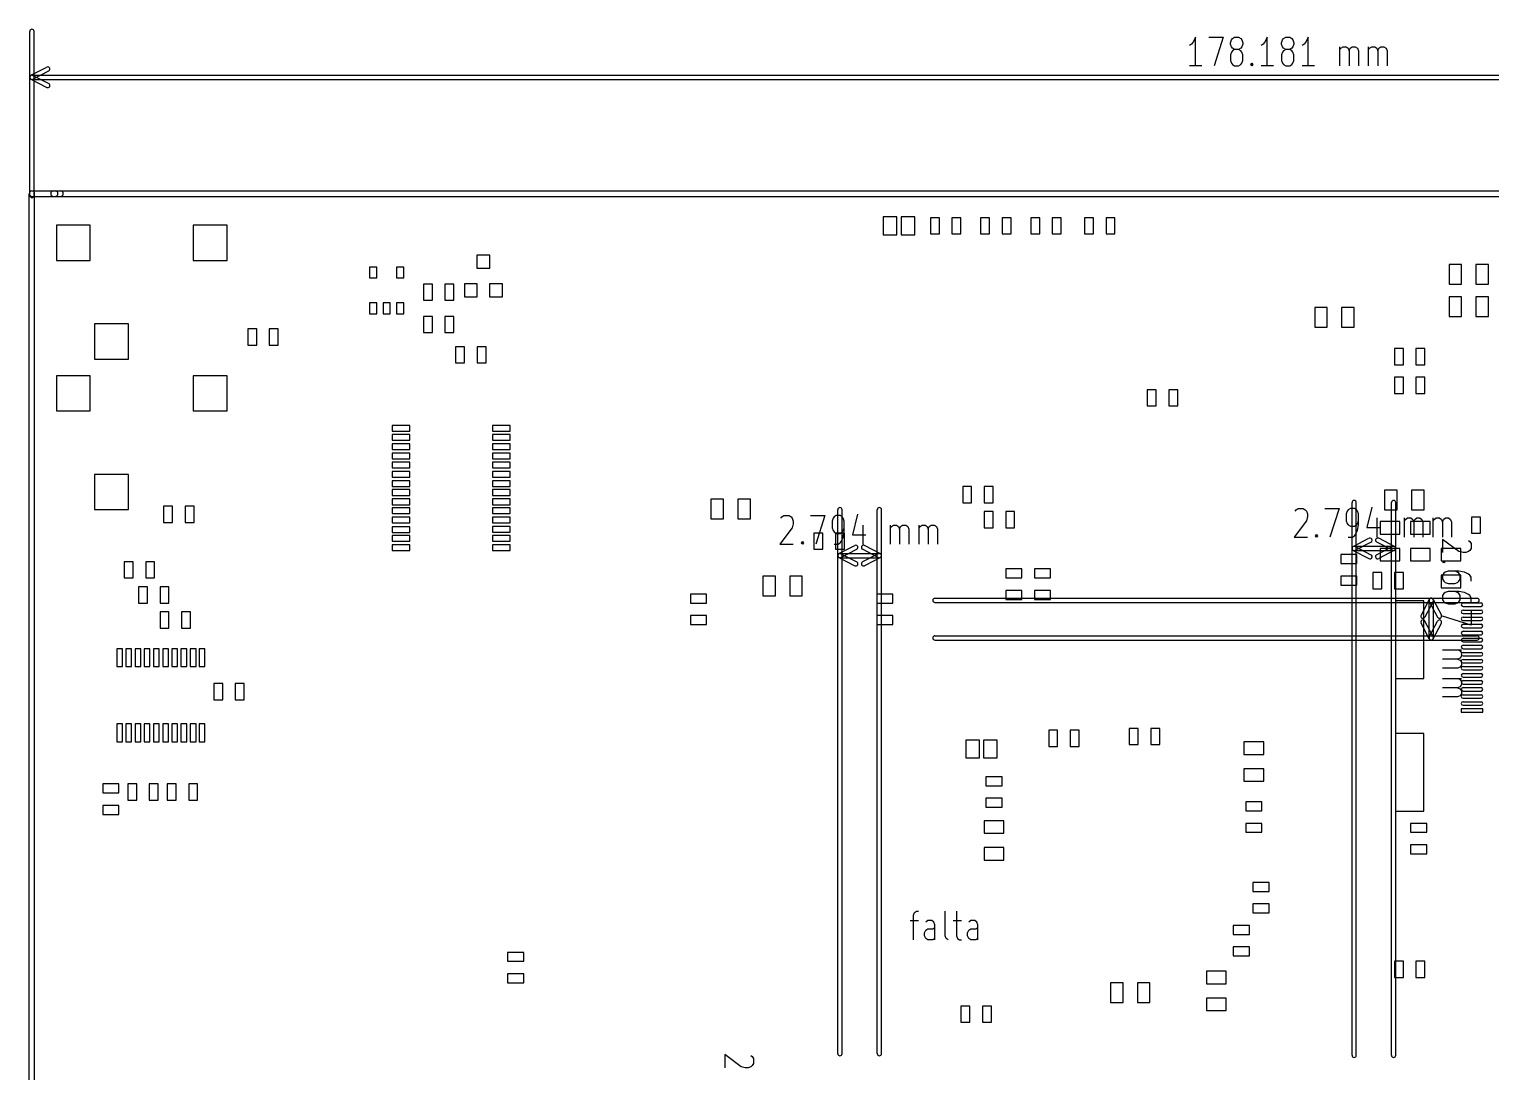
# Model space of a CAD drawing. Extents: x -29274 to 69862, y 24345 to 162744.
# Drawn here: x -8575 to 32212, y 53262 to 82360 of the extents above; entities that cross this region are included whole.
import ezdxf

# ---------------------------------------------------------------- set-up
doc = ezdxf.new("R2010")
doc.units = 0
doc.layers.add('BLACK', color=1, linetype='CONTINUOUS')

msp = doc.modelspace()

# ---------------------------------------------------------------- linework, layer by layer
at = {"layer": 'BLACK'}
for p, q in [((-8560, 77720), (-8560, 82300)), ((-8440, 77720), (-8440, 82300)), ((23920, 82022), (23862, 81946)), ((23977, 82136), (23920, 82022)), ((23977, 81336), (23977, 82136)), ((24348, 82136), (24748, 82136)), ((24748, 82136), (24491, 81336)), ((24947, 81984), (24976, 82060)), ((24947, 81946), (24947, 81984)), ((24976, 82060), (25004, 82098)), ((25004, 82098), (25062, 82136)), ((25062, 82136), (25176, 82136)), ((25176, 82136), (25233, 82098)), ((25233, 82098), (25262, 82060)), ((25262, 82060), (25290, 81984)), ((25290, 81984), (25290, 81946)), ((25919, 82022), (25861, 81946)), ((25976, 82136), (25919, 82022)), ((25976, 81336), (25976, 82136)), ((26375, 81984), (26404, 82060)), ((26375, 81946), (26375, 81984)), ((26404, 82060), (26432, 82098)), ((26432, 82098), (26490, 82136)), ((26490, 82136), (26604, 82136)), ((26604, 82136), (26661, 82098)), ((26661, 82098), (26690, 82060)), ((26690, 82060), (26718, 81984)), ((26718, 81984), (26718, 81946)), ((27061, 82022), (27003, 81946)), ((27118, 82136), (27061, 82022)), ((27118, 81336), (27118, 82136)), ((23862, 81946), (23805, 81908)), ((24976, 81870), (24947, 81946)), ((24976, 81717), (24947, 81641)), ((24947, 81641), (24947, 81489)), ((25004, 81831), (24976, 81870)), ((25004, 81755), (24976, 81717)), ((25062, 81793), (25004, 81831)), ((25062, 81793), (25004, 81755)), ((25176, 81793), (25062, 81793)), ((25233, 81831), (25176, 81793)), ((25233, 81755), (25176, 81793)), ((25262, 81870), (25233, 81831)), ((25262, 81717), (25233, 81755)), ((25290, 81946), (25262, 81870)), ((25290, 81641), (25262, 81717)), ((25290, 81489), (25290, 81641)), ((25861, 81946), (25804, 81908)), ((26404, 81870), (26375, 81946)), ((26404, 81717), (26375, 81641)), ((26375, 81641), (26375, 81489)), ((26432, 81831), (26404, 81870)), ((26432, 81755), (26404, 81717)), ((26490, 81793), (26432, 81831)), ((26490, 81793), (26432, 81755)), ((26604, 81793), (26490, 81793)), ((26661, 81831), (26604, 81793)), ((26661, 81755), (26604, 81793)), ((26690, 81870), (26661, 81831)), ((26690, 81717), (26661, 81755)), ((26718, 81946), (26690, 81870)), ((26718, 81641), (26690, 81717)), ((26718, 81489), (26718, 81641)), ((27003, 81946), (26946, 81908)), ((28003, 81336), (28003, 81870)), ((28003, 81793), (28031, 81831)), ((28031, 81831), (28089, 81870)), ((28089, 81870), (28174, 81870)), ((28174, 81870), (28231, 81831)), ((28231, 81831), (28260, 81755)), ((28260, 81755), (28289, 81831)), ((28260, 81755), (28260, 81336)), ((28289, 81831), (28346, 81870)), ((28346, 81870), (28431, 81870)), ((28431, 81870), (28489, 81831)), ((28489, 81831), (28517, 81755)), ((28517, 81755), (28517, 81336)), ((28803, 81336), (28803, 81870)), ((28803, 81793), (28831, 81831)), ((28831, 81831), (28889, 81870)), ((28889, 81870), (28974, 81870)), ((28974, 81870), (29031, 81831)), ((29031, 81831), (29060, 81755)), ((29060, 81755), (29089, 81831)), ((29060, 81755), (29060, 81336)), ((29089, 81831), (29146, 81870)), ((29146, 81870), (29231, 81870)), ((29231, 81870), (29289, 81831)), ((29289, 81831), (29317, 81755)), ((29317, 81755), (29317, 81336)), ((-8527, 81074), (-8085, 81303)), ((-8471, 80967), (-8029, 81196)), ((24148, 81336), (23805, 81336)), ((24947, 81489), (24976, 81412)), ((24976, 81412), (25004, 81374)), ((25004, 81374), (25062, 81336)), ((25062, 81336), (25176, 81336)), ((25176, 81336), (25233, 81374)), ((25233, 81374), (25262, 81412)), ((25262, 81412), (25290, 81489)), ((25518, 81374), (25547, 81412)), ((25547, 81336), (25518, 81374)), ((25547, 81412), (25575, 81374)), ((25547, 81412), (25547, 81336)), ((25575, 81374), (25547, 81336)), ((26147, 81336), (25804, 81336)), ((26375, 81489), (26404, 81412)), ((26404, 81412), (26432, 81374)), ((26432, 81374), (26490, 81336)), ((26490, 81336), (26604, 81336)), ((26604, 81336), (26661, 81374)), ((26661, 81374), (26690, 81412)), ((26690, 81412), (26718, 81489)), ((27289, 81336), (26946, 81336)), ((-8527, 80966), (-8085, 80737)), ((-8500, 81080), (61650, 81080)), ((-8500, 80960), (61650, 80960)), ((-8471, 81073), (-8029, 80844)), ((-8575, 26120), (-8575, 77770)), ((-8500, 77845), (-7700, 77845)), ((-8500, 77845), (-7850, 77845)), ((-8500, 77695), (-7700, 77695)), ((-8500, 77695), (-7850, 77695)), ((-8425, 26120), (-8425, 77770)), ((-7900, 77845), (61650, 77845)), ((-7900, 77695), (61650, 77695)), ((15640, 77120), (15260, 77120)), ((15260, 77120), (15260, 76620)), ((15640, 76620), (15640, 77120)), ((16140, 77120), (15760, 77120)), ((15760, 77120), (15760, 76620)), ((16140, 76620), (16140, 77120)), ((16825, 77095), (16575, 77095)), ((16575, 77095), (16575, 76645)), ((16825, 76645), (16825, 77095)), ((17425, 77095), (17175, 77095)), ((17175, 77095), (17175, 76645)), ((17425, 76645), (17425, 77095)), ((18225, 77095), (17975, 77095)), ((17975, 77095), (17975, 76645)), ((18225, 76645), (18225, 77095)), ((18825, 77095), (18575, 77095)), ((18575, 77095), (18575, 76645)), ((18825, 76645), (18825, 77095)), ((19625, 77095), (19375, 77095)), ((19375, 77095), (19375, 76645)), ((19625, 76645), (19625, 77095)), ((20225, 77095), (19975, 77095)), ((19975, 77095), (19975, 76645)), ((20225, 76645), (20225, 77095)), ((21125, 77095), (20875, 77095)), ((20875, 77095), (20875, 76645)), ((21125, 76645), (21125, 77095)), ((21725, 77095), (21475, 77095)), ((21475, 77095), (21475, 76645)), ((21725, 76645), (21725, 77095)), ((-6870, 76889), (-7814, 76889)), ((-7814, 76889), (-7814, 75905)), ((-6870, 75905), (-6870, 76889)), ((-3053, 76889), (-3997, 76889)), ((-3997, 76889), (-3997, 75905)), ((-3053, 75905), (-3053, 76889)), ((15260, 76620), (15640, 76620)), ((15760, 76620), (16140, 76620)), ((16575, 76645), (16825, 76645)), ((17175, 76645), (17425, 76645)), ((17975, 76645), (18225, 76645)), ((18575, 76645), (18825, 76645)), ((19375, 76645), (19625, 76645)), ((19975, 76645), (20225, 76645)), ((20875, 76645), (21125, 76645)), ((21475, 76645), (21725, 76645)), ((-7814, 75905), (-6870, 75905)), ((-3997, 75905), (-3053, 75905)), ((3920, 76050), (3920, 75690)), ((4280, 76050), (3920, 76050)), ((4280, 75690), (4280, 76050)), ((1125, 75720), (925, 75720)), ((925, 75720), (925, 75420)), ((1125, 75420), (1125, 75720)), ((1875, 75720), (1675, 75720)), ((1675, 75720), (1675, 75420)), ((1875, 75420), (1875, 75720)), ((3920, 75690), (4280, 75690)), ((31050, 75795), (31050, 75245)), ((31400, 75795), (31050, 75795)), ((31400, 75245), (31400, 75795)), ((31800, 75795), (31800, 75245)), ((32150, 75795), (31800, 75795)), ((32150, 75245), (32150, 75795)), ((925, 75420), (1125, 75420)), ((1675, 75420), (1875, 75420)), ((2425, 75245), (2425, 74795)), ((2675, 75245), (2425, 75245)), ((2675, 74795), (2675, 75245)), ((3025, 75245), (3025, 74795)), ((3275, 75245), (3025, 75245)), ((3275, 74795), (3275, 75245)), ((3570, 75250), (3570, 74890)), ((3930, 75250), (3570, 75250)), ((3930, 74890), (3930, 75250)), ((4270, 75250), (4270, 74890)), ((4630, 75250), (4270, 75250)), ((4630, 74890), (4630, 75250)), ((31050, 75245), (31400, 75245)), ((31800, 75245), (32150, 75245)), ((1125, 74720), (925, 74720)), ((925, 74720), (925, 74420)), ((1125, 74420), (1125, 74720)), ((1500, 74720), (1300, 74720)), ((1300, 74720), (1300, 74420)), ((1500, 74420), (1500, 74720)), ((1875, 74720), (1675, 74720)), ((1675, 74720), (1675, 74420)), ((1875, 74420), (1875, 74720)), ((2425, 74795), (2675, 74795)), ((3025, 74795), (3275, 74795)), ((3570, 74890), (3930, 74890)), ((4270, 74890), (4630, 74890)), ((31050, 74895), (31050, 74345)), ((31400, 74895), (31050, 74895)), ((31400, 74345), (31400, 74895)), ((31800, 74895), (31800, 74345)), ((32150, 74895), (31800, 74895)), ((32150, 74345), (32150, 74895)), ((925, 74420), (1125, 74420)), ((1300, 74420), (1500, 74420)), ((1675, 74420), (1875, 74420)), ((2675, 74345), (2425, 74345)), ((2425, 74345), (2425, 73895)), ((2675, 73895), (2675, 74345)), ((3275, 74345), (3025, 74345)), ((3025, 74345), (3025, 73895)), ((3275, 73895), (3275, 74345)), ((27650, 74595), (27300, 74595)), ((27300, 74595), (27300, 74045)), ((27650, 74045), (27650, 74595)), ((28400, 74595), (28050, 74595)), ((28050, 74595), (28050, 74045)), ((28400, 74045), (28400, 74595)), ((31050, 74345), (31400, 74345)), ((31800, 74345), (32150, 74345)), ((-5807, 74135), (-6751, 74135)), ((-6751, 74135), (-6751, 73151)), ((-5807, 73151), (-5807, 74135)), ((-2475, 73995), (-2475, 73545)), ((-2225, 73995), (-2475, 73995)), ((-2225, 73545), (-2225, 73995)), ((-1875, 73995), (-1875, 73545)), ((-1625, 73995), (-1875, 73995)), ((-1625, 73545), (-1625, 73995)), ((2425, 73895), (2675, 73895)), ((3025, 73895), (3275, 73895)), ((27300, 74045), (27650, 74045)), ((28050, 74045), (28400, 74045)), ((-2475, 73545), (-2225, 73545)), ((-1875, 73545), (-1625, 73545)), ((3325, 73495), (3325, 73045)), ((3575, 73495), (3325, 73495)), ((3575, 73045), (3575, 73495)), ((3925, 73495), (3925, 73045)), ((4175, 73495), (3925, 73495)), ((4175, 73045), (4175, 73495)), ((29525, 73445), (29525, 72995)), ((29775, 73445), (29525, 73445)), ((29775, 72995), (29775, 73445)), ((30125, 73445), (30125, 72995)), ((30375, 73445), (30125, 73445)), ((30375, 72995), (30375, 73445)), ((-6751, 73151), (-5807, 73151)), ((3325, 73045), (3575, 73045)), ((3925, 73045), (4175, 73045)), ((-6870, 72689), (-7814, 72689)), ((-7814, 72689), (-7814, 71705)), ((-6870, 71705), (-6870, 72689)), ((-3053, 72689), (-3997, 72689)), ((-3997, 72689), (-3997, 71705)), ((-3053, 71705), (-3053, 72689)), ((29525, 72995), (29775, 72995)), ((29525, 72645), (29525, 72195)), ((29775, 72645), (29525, 72645)), ((29775, 72195), (29775, 72645)), ((30125, 72995), (30375, 72995)), ((30125, 72645), (30125, 72195)), ((30375, 72645), (30125, 72645)), ((30375, 72195), (30375, 72645)), ((22875, 72295), (22625, 72295)), ((22625, 72295), (22625, 71845)), ((22875, 71845), (22875, 72295)), ((23475, 72295), (23225, 72295)), ((23225, 72295), (23225, 71845)), ((23475, 71845), (23475, 72295)), ((29525, 72195), (29775, 72195)), ((30125, 72195), (30375, 72195)), ((22625, 71845), (22875, 71845)), ((23225, 71845), (23475, 71845)), ((-7814, 71705), (-6870, 71705)), ((-3997, 71705), (-3053, 71705)), ((2050, 71300), (1550, 71300)), ((1550, 71300), (1550, 71140)), ((1550, 71140), (2050, 71140)), ((2050, 71050), (1550, 71050)), ((1550, 71050), (1550, 70890)), ((2050, 71140), (2050, 71300)), ((2050, 70890), (2050, 71050)), ((4850, 71300), (4350, 71300)), ((4350, 71300), (4350, 71140)), ((4350, 71140), (4850, 71140)), ((4850, 71050), (4350, 71050)), ((4350, 71050), (4350, 70890)), ((4850, 71140), (4850, 71300)), ((4850, 70890), (4850, 71050)), ((1550, 70890), (2050, 70890)), ((2050, 70790), (1550, 70790)), ((1550, 70790), (1550, 70630)), ((1550, 70630), (2050, 70630)), ((2050, 70630), (2050, 70790)), ((4350, 70890), (4850, 70890)), ((4850, 70790), (4350, 70790)), ((4350, 70790), (4350, 70630)), ((4350, 70630), (4850, 70630)), ((4850, 70630), (4850, 70790)), ((2050, 70530), (1550, 70530)), ((1550, 70530), (1550, 70370)), ((1550, 70370), (2050, 70370)), ((2050, 70280), (1550, 70280)), ((1550, 70280), (1550, 70120)), ((2050, 70370), (2050, 70530)), ((2050, 70120), (2050, 70280)), ((4850, 70530), (4350, 70530)), ((4350, 70530), (4350, 70370)), ((4350, 70370), (4850, 70370)), ((4850, 70280), (4350, 70280)), ((4350, 70280), (4350, 70120)), ((4850, 70370), (4850, 70530)), ((4850, 70120), (4850, 70280)), ((-5807, 69935), (-6751, 69935)), ((-6751, 69935), (-6751, 68951)), ((-5807, 68951), (-5807, 69935)), ((1550, 70120), (2050, 70120)), ((2050, 70020), (1550, 70020)), ((1550, 70020), (1550, 69860)), ((1550, 69860), (2050, 69860)), ((2050, 69760), (1550, 69760)), ((1550, 69760), (1550, 69600)), ((2050, 69860), (2050, 70020)), ((2050, 69600), (2050, 69760)), ((4350, 70120), (4850, 70120)), ((4850, 70020), (4350, 70020)), ((4350, 70020), (4350, 69860)), ((4350, 69860), (4850, 69860)), ((4850, 69760), (4350, 69760)), ((4350, 69760), (4350, 69600)), ((4850, 69860), (4850, 70020)), ((4850, 69600), (4850, 69760)), ((1550, 69600), (2050, 69600)), ((2050, 69510), (1550, 69510)), ((1550, 69510), (1550, 69350)), ((1550, 69350), (2050, 69350)), ((2050, 69350), (2050, 69510)), ((4350, 69600), (4850, 69600)), ((4850, 69510), (4350, 69510)), ((4350, 69510), (4350, 69350)), ((4350, 69350), (4850, 69350)), ((4850, 69350), (4850, 69510)), ((17475, 69595), (17475, 69145)), ((17725, 69595), (17475, 69595)), ((17725, 69145), (17725, 69595)), ((18075, 69595), (18075, 69145)), ((18325, 69595), (18075, 69595)), ((18325, 69145), (18325, 69595)), ((29250, 69495), (29250, 68945)), ((29600, 69495), (29250, 69495)), ((29600, 68945), (29600, 69495)), ((30000, 69495), (30000, 68945)), ((30350, 69495), (30000, 69495)), ((30350, 68945), (30350, 69495)), ((-6751, 68951), (-5807, 68951)), ((-4825, 69045), (-4825, 68595)), ((-4575, 69045), (-4825, 69045)), ((-4575, 68595), (-4575, 69045)), ((-4225, 69045), (-4225, 68595)), ((-3975, 69045), (-4225, 69045)), ((-3975, 68595), (-3975, 69045)), ((2050, 69250), (1550, 69250)), ((1550, 69250), (1550, 69090)), ((1550, 69090), (2050, 69090)), ((2050, 69000), (1550, 69000)), ((1550, 69000), (1550, 68840)), ((2050, 69090), (2050, 69250)), ((2050, 68840), (2050, 69000)), ((4850, 69250), (4350, 69250)), ((4350, 69250), (4350, 69090)), ((4350, 69090), (4850, 69090)), ((4850, 69000), (4350, 69000)), ((4350, 69000), (4350, 68840)), ((4850, 69090), (4850, 69250)), ((4850, 68840), (4850, 69000)), ((10450, 69245), (10450, 68695)), ((10800, 69245), (10450, 69245)), ((10800, 68695), (10800, 69245)), ((11200, 69245), (11200, 68695)), ((11550, 69245), (11200, 69245)), ((11550, 68695), (11550, 69245)), ((13990, 53771), (13990, 68949)), ((14110, 53771), (14110, 68949)), ((15090, 53771), (15090, 68949)), ((15210, 53771), (15210, 68949)), ((17475, 69145), (17725, 69145)), ((18075, 69145), (18325, 69145)), ((26751, 68909), (26780, 68947)), ((26780, 68947), (26837, 68985)), ((26837, 68985), (26980, 68985)), ((26980, 68985), (27037, 68947)), ((27037, 68947), (27066, 68909)), ((27580, 68985), (27980, 68985)), ((27980, 68985), (27723, 68185)), ((28236, 68947), (28208, 68909)), ((28294, 68985), (28236, 68947)), ((28408, 68985), (28294, 68985)), ((28340, 53721), (28340, 69149)), ((28465, 68947), (28408, 68985)), ((28460, 53721), (28460, 69149)), ((28494, 68909), (28465, 68947)), ((28893, 69023), (28750, 68452)), ((29250, 68945), (29600, 68945)), ((29440, 53721), (29440, 69149)), ((29560, 53721), (29560, 69149)), ((30000, 68945), (30350, 68945)), ((-4825, 68595), (-4575, 68595)), ((-4225, 68595), (-3975, 68595)), ((1550, 68840), (2050, 68840)), ((2050, 68740), (1550, 68740)), ((1550, 68740), (1550, 68580)), ((1550, 68580), (2050, 68580)), ((2050, 68580), (2050, 68740)), ((4350, 68840), (4850, 68840)), ((4850, 68740), (4350, 68740)), ((4350, 68740), (4350, 68580)), ((4350, 68580), (4850, 68580)), ((4850, 68580), (4850, 68740)), ((10450, 68695), (10800, 68695)), ((11200, 68695), (11550, 68695)), ((12401, 68709), (12430, 68747)), ((12430, 68747), (12487, 68785)), ((12487, 68785), (12630, 68785)), ((12630, 68785), (12687, 68747)), ((12687, 68747), (12716, 68709)), ((12716, 68709), (12744, 68633)), ((12744, 68557), (12716, 68442)), ((12744, 68633), (12744, 68557)), ((13230, 68785), (13630, 68785)), ((13630, 68785), (13373, 67985)), ((13858, 68709), (13829, 68633)), ((13829, 68633), (13829, 68442)), ((13886, 68747), (13858, 68709)), ((13944, 68785), (13886, 68747)), ((14058, 68785), (13944, 68785)), ((14115, 68747), (14058, 68785)), ((14144, 68709), (14115, 68747)), ((14172, 68633), (14144, 68709)), ((14172, 68328), (14172, 68633)), ((14543, 68823), (14400, 68252)), ((18325, 68895), (18075, 68895)), ((18075, 68895), (18075, 68445)), ((18325, 68445), (18325, 68895)), ((18925, 68895), (18675, 68895)), ((18675, 68895), (18675, 68445)), ((18925, 68445), (18925, 68895)), ((27066, 68642), (26723, 68185)), ((27066, 68909), (27094, 68833)), ((27094, 68757), (27066, 68642)), ((27094, 68833), (27094, 68757)), ((28208, 68909), (28179, 68833)), ((28179, 68833), (28179, 68642)), ((28179, 68642), (28208, 68566)), ((28208, 68566), (28236, 68528)), ((28236, 68528), (28294, 68490)), ((28408, 68490), (28465, 68528)), ((28465, 68528), (28494, 68566)), ((28522, 68833), (28494, 68909)), ((28494, 68566), (28522, 68642)), ((28494, 68376), (28522, 68528)), ((28522, 68528), (28522, 68833)), ((29036, 68719), (29036, 68185)), ((29675, 68620), (29125, 68620)), ((29125, 68620), (29125, 68270)), ((29675, 68270), (29675, 68620)), ((29807, 68185), (29807, 68719)), ((29807, 68642), (29835, 68680)), ((29835, 68680), (29893, 68719)), ((29893, 68719), (29978, 68719)), ((30525, 68620), (29975, 68620)), ((29975, 68620), (29975, 68270)), ((29978, 68719), (30035, 68680)), ((30035, 68680), (30064, 68604)), ((30064, 68604), (30093, 68680)), ((30064, 68604), (30064, 68185)), ((30093, 68680), (30150, 68719)), ((30150, 68719), (30235, 68719)), ((30235, 68719), (30293, 68680)), ((30293, 68680), (30321, 68604)), ((30321, 68604), (30321, 68185)), ((30525, 68270), (30525, 68620)), ((30607, 68185), (30607, 68719)), ((30607, 68642), (30635, 68680)), ((30635, 68680), (30693, 68719)), ((30693, 68719), (30778, 68719)), ((30778, 68719), (30835, 68680)), ((30835, 68680), (30864, 68604)), ((30864, 68604), (30893, 68680)), ((30864, 68604), (30864, 68185)), ((30893, 68680), (30950, 68719)), ((30950, 68719), (31035, 68719)), ((31035, 68719), (31093, 68680)), ((31093, 68680), (31121, 68604)), ((31121, 68604), (31121, 68185)), ((31925, 68745), (31675, 68745)), ((31675, 68745), (31675, 68295)), ((31925, 68295), (31925, 68745)), ((2050, 68470), (1550, 68470)), ((1550, 68470), (1550, 68310)), ((1550, 68310), (2050, 68310)), ((2050, 68230), (1550, 68230)), ((1550, 68230), (1550, 68070)), ((2050, 68310), (2050, 68470)), ((2050, 68070), (2050, 68230)), ((4850, 68480), (4350, 68480)), ((4350, 68480), (4350, 68320)), ((4350, 68320), (4850, 68320)), ((4850, 68230), (4350, 68230)), ((4350, 68230), (4350, 68070)), ((4850, 68320), (4850, 68480)), ((4850, 68070), (4850, 68230)), ((12716, 68442), (12373, 67985)), ((13575, 68295), (13325, 68295)), ((13325, 68295), (13325, 67845)), ((13575, 67845), (13575, 68295)), ((13829, 68442), (13858, 68366)), ((13858, 68366), (13886, 68328)), ((13886, 68328), (13944, 68290)), ((14175, 68295), (13925, 68295)), ((13925, 68295), (13925, 67845)), ((13944, 68290), (14058, 68290)), ((14058, 68290), (14115, 68328)), ((14086, 68061), (14144, 68176)), ((14115, 68328), (14144, 68366)), ((14144, 68366), (14172, 68442)), ((14144, 68176), (14172, 68328)), ((14175, 67845), (14175, 68295)), ((14400, 68252), (14772, 68252)), ((14686, 68519), (14686, 67985)), ((15457, 67985), (15457, 68519)), ((15457, 68442), (15485, 68480)), ((15485, 68480), (15543, 68519)), ((15543, 68519), (15628, 68519)), ((15628, 68519), (15685, 68480)), ((15685, 68480), (15714, 68404)), ((15714, 68404), (15743, 68480)), ((15714, 68404), (15714, 67985)), ((15743, 68480), (15800, 68519)), ((15800, 68519), (15885, 68519)), ((15885, 68519), (15943, 68480)), ((15943, 68480), (15971, 68404)), ((15971, 68404), (15971, 67985)), ((16257, 67985), (16257, 68519)), ((16257, 68442), (16285, 68480)), ((16285, 68480), (16343, 68519)), ((16343, 68519), (16428, 68519)), ((16428, 68519), (16485, 68480)), ((16485, 68480), (16514, 68404)), ((16514, 68404), (16543, 68480)), ((16514, 68404), (16514, 67985)), ((16543, 68480), (16600, 68519)), ((16600, 68519), (16685, 68519)), ((16685, 68519), (16743, 68480)), ((16743, 68480), (16771, 68404)), ((16771, 68404), (16771, 67985)), ((18075, 68445), (18325, 68445)), ((18675, 68445), (18925, 68445)), ((26723, 68185), (27094, 68185)), ((27322, 68223), (27351, 68261)), ((27351, 68185), (27322, 68223)), ((27351, 68261), (27379, 68223)), ((27351, 68261), (27351, 68185)), ((27379, 68223), (27351, 68185)), ((28236, 68185), (28351, 68185)), ((28294, 68490), (28408, 68490)), ((28351, 68185), (28408, 68223)), ((28372, 67923), (28814, 68152)), ((28408, 68223), (28436, 68261)), ((28436, 68261), (28494, 68376)), ((28750, 68452), (29122, 68452)), ((29527, 67922), (29085, 68152)), ((29125, 68270), (29675, 68270)), ((29975, 68270), (30525, 68270)), ((31323, 67779), (30866, 68122)), ((30866, 68122), (30866, 67751)), ((31675, 68295), (31925, 68295)), ((1550, 68070), (2050, 68070)), ((2050, 67970), (1550, 67970)), ((1550, 67970), (1550, 67810)), ((1550, 67810), (2050, 67810)), ((2050, 67810), (2050, 67970)), ((4350, 68070), (4850, 68070)), ((4850, 67970), (4350, 67970)), ((4350, 67970), (4350, 67810)), ((4350, 67810), (4850, 67810)), ((4850, 67810), (4850, 67970)), ((12373, 67985), (12744, 67985)), ((12972, 68023), (13001, 68061)), ((13001, 67985), (12972, 68023)), ((13001, 68061), (13029, 68023)), ((13001, 68061), (13001, 67985)), ((13029, 68023), (13001, 67985)), ((13325, 67845), (13575, 67845)), ((13886, 67985), (14001, 67985)), ((13925, 67845), (14175, 67845)), ((14001, 67985), (14058, 68023)), ((14022, 67723), (14464, 67952)), ((14050, 67729), (15150, 67729)), ((14058, 68023), (14086, 68061)), ((14078, 67616), (14520, 67845)), ((14078, 67722), (14520, 67493)), ((15121, 67616), (14679, 67846)), ((15121, 67722), (14679, 67492)), ((15177, 67722), (14735, 67952)), ((28372, 67815), (28814, 67586)), ((28400, 67929), (29500, 67929)), ((28400, 67809), (29500, 67809)), ((28428, 67816), (28870, 68045)), ((28428, 67922), (28870, 67693)), ((29471, 67816), (29029, 68046)), ((29471, 67922), (29029, 67692)), ((29527, 67816), (29085, 67586)), ((29675, 67870), (29125, 67870)), ((29125, 67870), (29125, 67520)), ((29675, 67520), (29675, 67870)), ((30525, 67870), (29975, 67870)), ((29975, 67870), (29975, 67520)), ((30525, 67520), (30525, 67870)), ((31375, 67870), (30825, 67870)), ((30825, 67870), (30825, 67520)), ((31438, 67751), (31323, 67779)), ((31375, 67520), (31375, 67870)), ((31514, 67751), (31438, 67751)), ((31590, 67779), (31514, 67751)), ((31590, 68094), (31628, 68065)), ((31628, 67808), (31590, 67779)), ((31628, 68065), (31666, 68008)), ((31666, 67865), (31628, 67808)), ((31666, 68008), (31666, 67865)), ((-5675, 67495), (-5925, 67495)), ((-5925, 67495), (-5925, 67045)), ((-5675, 67045), (-5675, 67495)), ((-5075, 67495), (-5325, 67495)), ((-5325, 67495), (-5325, 67045)), ((-5075, 67045), (-5075, 67495)), ((14022, 67615), (14464, 67386)), ((14050, 67609), (15150, 67609)), ((15177, 67616), (14735, 67386)), ((28475, 67695), (28025, 67695)), ((28025, 67695), (28025, 67445)), ((28025, 67445), (28475, 67445)), ((28475, 67445), (28475, 67695)), ((29125, 67520), (29675, 67520)), ((29975, 67520), (30525, 67520)), ((30825, 67520), (31375, 67520)), ((30866, 67494), (30904, 67523)), ((30904, 67466), (30866, 67494)), ((30942, 67494), (30866, 67494)), ((30904, 67523), (30942, 67494)), ((30942, 67494), (30904, 67466)), ((-5925, 67045), (-5675, 67045)), ((-5325, 67045), (-5075, 67045)), ((12250, 67095), (11900, 67095)), ((11900, 67095), (11900, 66545)), ((12250, 66545), (12250, 67095)), ((13000, 67095), (12650, 67095)), ((12650, 67095), (12650, 66545)), ((13000, 66545), (13000, 67095)), ((19125, 67295), (18675, 67295)), ((18675, 67295), (18675, 67045)), ((18675, 67045), (19125, 67045)), ((19125, 67045), (19125, 67295)), ((19925, 67295), (19475, 67295)), ((19475, 67295), (19475, 67045)), ((19475, 67045), (19925, 67045)), ((19925, 67045), (19925, 67295)), ((28475, 67095), (28025, 67095)), ((28025, 67095), (28025, 66845)), ((28475, 66845), (28475, 67095)), ((28925, 67195), (28925, 66745)), ((29175, 67195), (28925, 67195)), ((29175, 66745), (29175, 67195)), ((29525, 67195), (29525, 66745)), ((29775, 67195), (29525, 67195)), ((29775, 66745), (29775, 67195)), ((31375, 67120), (30825, 67120)), ((30825, 67120), (30825, 66770)), ((30904, 67180), (30866, 67122)), ((30866, 67122), (30866, 67008)), ((30866, 67008), (30904, 66951)), ((30942, 67208), (30904, 67180)), ((30904, 66951), (30942, 66922)), ((31019, 67237), (30942, 67208)), ((30942, 66922), (31019, 66894)), ((31323, 67237), (31019, 67237)), ((31019, 66894), (31209, 66894)), ((31285, 67208), (31209, 67237)), ((31209, 66894), (31285, 66922)), ((31323, 67180), (31285, 67208)), ((31285, 66922), (31323, 66951)), ((31476, 67208), (31323, 67237)), ((31361, 67122), (31323, 67180)), ((31323, 66951), (31361, 67008)), ((31361, 67008), (31361, 67122)), ((31375, 66770), (31375, 67120)), ((31590, 67151), (31476, 67208)), ((31628, 67122), (31590, 67151)), ((31666, 67065), (31628, 67122)), ((31666, 66951), (31666, 67065)), ((-5275, 66795), (-5525, 66795)), ((-5525, 66795), (-5525, 66345)), ((-5275, 66345), (-5275, 66795)), ((-4675, 66795), (-4925, 66795)), ((-4925, 66795), (-4925, 66345)), ((-4675, 66345), (-4675, 66795)), ((10325, 66595), (9875, 66595)), ((9875, 66595), (9875, 66345)), ((10325, 66345), (10325, 66595)), ((11900, 66545), (12250, 66545)), ((12650, 66545), (13000, 66545)), ((15525, 66595), (15075, 66595)), ((15075, 66595), (15075, 66345)), ((15525, 66345), (15525, 66595)), ((19125, 66695), (18675, 66695)), ((18675, 66695), (18675, 66445)), ((19125, 66445), (19125, 66695)), ((19925, 66695), (19475, 66695)), ((19475, 66695), (19475, 66445)), ((19925, 66445), (19925, 66695)), ((28025, 66845), (28475, 66845)), ((28925, 66745), (29175, 66745)), ((29525, 66745), (29775, 66745)), ((30825, 66770), (31375, 66770)), ((30904, 66609), (30866, 66551)), ((30866, 66551), (30866, 66437)), ((30942, 66637), (30904, 66609)), ((31019, 66666), (30942, 66637)), ((31323, 66666), (31019, 66666)), ((31285, 66637), (31209, 66666)), ((31323, 66609), (31285, 66637)), ((31476, 66637), (31323, 66666)), ((31361, 66551), (31323, 66609)), ((31361, 66437), (31361, 66551)), ((31590, 66580), (31476, 66637)), ((31628, 66551), (31590, 66580)), ((31666, 66494), (31628, 66551)), ((31666, 66380), (31666, 66494)), ((-5525, 66345), (-5275, 66345)), ((-4925, 66345), (-4675, 66345)), ((-4925, 66095), (-4925, 65645)), ((-4675, 66095), (-4925, 66095)), ((-4675, 65645), (-4675, 66095)), ((-4325, 66095), (-4325, 65645)), ((-4075, 66095), (-4325, 66095)), ((-4075, 65645), (-4075, 66095)), ((9875, 66345), (10325, 66345)), ((15075, 66345), (15525, 66345)), ((16700, 66480), (31830, 66480)), ((16700, 66360), (31830, 66360)), ((18675, 66445), (19125, 66445)), ((19475, 66445), (19925, 66445)), ((30343, 66402), (29557, 66402)), ((29557, 66402), (29557, 64238)), ((30496, 66448), (30267, 66006)), ((30343, 64238), (30343, 66402)), ((30603, 66392), (30374, 65950)), ((30490, 65370), (30490, 66420)), ((30497, 66392), (30727, 65950)), ((30603, 66448), (30833, 66006)), ((30610, 65370), (30610, 66420)), ((30866, 66437), (30904, 66380)), ((30904, 66380), (30942, 66351)), ((30942, 66351), (31019, 66323)), ((31019, 66323), (31209, 66323)), ((31209, 66323), (31285, 66351)), ((31285, 66351), (31323, 66380)), ((31323, 66380), (31361, 66437)), ((31438, 66346), (31940, 66346)), ((31438, 66248), (31940, 66248)), ((31438, 66149), (31940, 66149)), ((31666, 66123), (31666, 65723)), ((10325, 65995), (9875, 65995)), ((9875, 65995), (9875, 65745)), ((9875, 65745), (10325, 65745)), ((10325, 65745), (10325, 65995)), ((15525, 65995), (15075, 65995)), ((15075, 65995), (15075, 65745)), ((15075, 65745), (15525, 65745)), ((15525, 65745), (15525, 65995)), ((30496, 65343), (30267, 65785)), ((30603, 65399), (30374, 65841)), ((30497, 65399), (30727, 65841)), ((30603, 65343), (30833, 65785)), ((31666, 65723), (30866, 65980)), ((31438, 66051), (31940, 66051)), ((31438, 65952), (31940, 65952)), ((31438, 65854), (31940, 65854)), ((31438, 65755), (31940, 65755)), ((-4925, 65645), (-4675, 65645)), ((-4325, 65645), (-4075, 65645)), ((16700, 65430), (31830, 65430)), ((16700, 65310), (31830, 65310)), ((31438, 65657), (31940, 65657)), ((31438, 65558), (31940, 65558)), ((31438, 65460), (31940, 65460)), ((31438, 65362), (31940, 65362)), ((31438, 65264), (31940, 65264)), ((-5970, 65070), (-6130, 65070)), ((-6130, 65070), (-6130, 64570)), ((-5970, 64570), (-5970, 65070)), ((-5720, 65070), (-5880, 65070)), ((-5880, 65070), (-5880, 64570)), ((-5720, 64570), (-5720, 65070)), ((-5460, 65070), (-5620, 65070)), ((-5620, 65070), (-5620, 64570)), ((-5460, 64570), (-5460, 65070)), ((-5210, 65070), (-5370, 65070)), ((-5370, 65070), (-5370, 64570)), ((-5210, 64570), (-5210, 65070)), ((-4950, 65070), (-5110, 65070)), ((-5110, 65070), (-5110, 64570)), ((-4950, 64570), (-4950, 65070)), ((-4690, 65070), (-4850, 65070)), ((-4850, 65070), (-4850, 64570)), ((-4690, 64570), (-4690, 65070)), ((-4440, 65070), (-4600, 65070)), ((-4600, 65070), (-4600, 64570)), ((-4440, 64570), (-4440, 65070)), ((-4180, 65070), (-4340, 65070)), ((-4340, 65070), (-4340, 64570)), ((-4180, 64570), (-4180, 65070)), ((-3920, 65070), (-4080, 65070)), ((-4080, 65070), (-4080, 64570)), ((-3920, 64570), (-3920, 65070)), ((-3670, 65070), (-3830, 65070)), ((-3830, 65070), (-3830, 64570)), ((-3670, 64570), (-3670, 65070)), ((30866, 65038), (31400, 65038)), ((31323, 65038), (31361, 65010)), ((31361, 65010), (31400, 64952)), ((31400, 64867), (31361, 64810)), ((31400, 64952), (31400, 64867)), ((31438, 65165), (31940, 65165)), ((31438, 65067), (31940, 65067)), ((31438, 64968), (31940, 64968)), ((31438, 64870), (31940, 64870)), ((-6130, 64570), (-5970, 64570)), ((-5880, 64570), (-5720, 64570)), ((-5620, 64570), (-5460, 64570)), ((-5370, 64570), (-5210, 64570)), ((-5110, 64570), (-4950, 64570)), ((-4850, 64570), (-4690, 64570)), ((-4600, 64570), (-4440, 64570)), ((-4340, 64570), (-4180, 64570)), ((-4080, 64570), (-3920, 64570)), ((-3830, 64570), (-3670, 64570)), ((31285, 64781), (30866, 64781)), ((31285, 64524), (30866, 64524)), ((31361, 64810), (31285, 64781)), ((31285, 64781), (31361, 64752)), ((31361, 64552), (31285, 64524)), ((31361, 64752), (31400, 64695)), ((31400, 64610), (31361, 64552)), ((31400, 64695), (31400, 64610)), ((31438, 64771), (31940, 64771)), ((31438, 64673), (31940, 64673)), ((31438, 64574), (31940, 64574)), ((31438, 64476), (31940, 64476)), ((-3425, 64095), (-3425, 63645)), ((-3175, 64095), (-3425, 64095)), ((-3175, 63645), (-3175, 64095)), ((-2825, 64095), (-2825, 63645)), ((-2575, 64095), (-2825, 64095)), ((-2575, 63645), (-2575, 64095)), ((29557, 64238), (30343, 64238)), ((30866, 64238), (31400, 64238)), ((31323, 64238), (31361, 64210)), ((31361, 64210), (31400, 64152)), ((31400, 64067), (31361, 64010)), ((31400, 64152), (31400, 64067)), ((31438, 64377), (31940, 64377)), ((31438, 64279), (31940, 64279)), ((31438, 64181), (31940, 64181)), ((31438, 64083), (31940, 64083)), ((-3425, 63645), (-3175, 63645)), ((-2825, 63645), (-2575, 63645)), ((31285, 63981), (30866, 63981)), ((31285, 63724), (30866, 63724)), ((31361, 64010), (31285, 63981)), ((31285, 63981), (31361, 63952)), ((31361, 63752), (31285, 63724)), ((31361, 63952), (31400, 63895)), ((31400, 63810), (31361, 63752)), ((31400, 63895), (31400, 63810)), ((31438, 63984), (31940, 63984)), ((31438, 63886), (31940, 63886)), ((31438, 63787), (31940, 63787)), ((31438, 63689), (31940, 63689)), ((31989, 63393), (31389, 63393)), ((31389, 63393), (31389, 63295)), ((31389, 63295), (31989, 63295)), ((31438, 63590), (31940, 63590)), ((31438, 63492), (31940, 63492)), ((31989, 63295), (31989, 63393)), ((-5970, 62970), (-6130, 62970)), ((-6130, 62970), (-6130, 62470)), ((-5970, 62470), (-5970, 62970)), ((-5720, 62970), (-5880, 62970)), ((-5880, 62970), (-5880, 62470)), ((-5720, 62470), (-5720, 62970)), ((-5460, 62970), (-5620, 62970)), ((-5620, 62970), (-5620, 62470)), ((-5460, 62470), (-5460, 62970)), ((-5210, 62970), (-5370, 62970)), ((-5370, 62970), (-5370, 62470)), ((-5210, 62470), (-5210, 62970)), ((-4950, 62970), (-5110, 62970)), ((-5110, 62970), (-5110, 62470)), ((-4950, 62470), (-4950, 62970)), ((-4690, 62970), (-4850, 62970)), ((-4850, 62970), (-4850, 62470)), ((-4690, 62470), (-4690, 62970)), ((-4440, 62970), (-4600, 62970)), ((-4600, 62970), (-4600, 62470)), ((-4440, 62470), (-4440, 62970)), ((-4180, 62970), (-4340, 62970)), ((-4340, 62970), (-4340, 62470)), ((-4180, 62470), (-4180, 62970)), ((-3920, 62970), (-4080, 62970)), ((-4080, 62970), (-4080, 62470)), ((-3920, 62470), (-3920, 62970)), ((-3670, 62970), (-3830, 62970)), ((-3830, 62970), (-3830, 62470)), ((-3670, 62470), (-3670, 62970)), ((22375, 62845), (22125, 62845)), ((22125, 62845), (22125, 62395)), ((22375, 62395), (22375, 62845)), ((22975, 62845), (22725, 62845)), ((22725, 62845), (22725, 62395)), ((22975, 62395), (22975, 62845)), ((-6130, 62470), (-5970, 62470)), ((-5880, 62470), (-5720, 62470)), ((-5620, 62470), (-5460, 62470)), ((-5370, 62470), (-5210, 62470)), ((-5110, 62470), (-4950, 62470)), ((-4850, 62470), (-4690, 62470)), ((-4600, 62470), (-4440, 62470)), ((-4340, 62470), (-4180, 62470)), ((-4080, 62470), (-3920, 62470)), ((-3830, 62470), (-3670, 62470)), ((17940, 62520), (17560, 62520)), ((17560, 62520), (17560, 62020)), ((17940, 62020), (17940, 62520)), ((18440, 62520), (18060, 62520)), ((18060, 62520), (18060, 62020)), ((18440, 62020), (18440, 62520)), ((19875, 62795), (19875, 62345)), ((20125, 62795), (19875, 62795)), ((20125, 62345), (20125, 62795)), ((20475, 62795), (20475, 62345)), ((20725, 62795), (20475, 62795)), ((20725, 62345), (20725, 62795)), ((25875, 62470), (25325, 62470)), ((25325, 62470), (25325, 62120)), ((25875, 62120), (25875, 62470)), ((30343, 62702), (29557, 62702)), ((29557, 62702), (29557, 60538)), ((30343, 60538), (30343, 62702)), ((17560, 62020), (17940, 62020)), ((18060, 62020), (18440, 62020)), ((19875, 62345), (20125, 62345)), ((20475, 62345), (20725, 62345)), ((22125, 62395), (22375, 62395)), ((22725, 62395), (22975, 62395)), ((25325, 62120), (25875, 62120)), ((25875, 61720), (25325, 61720)), ((25325, 61720), (25325, 61370)), ((25875, 61370), (25875, 61720)), ((-6075, 61295), (-6525, 61295)), ((-6525, 61295), (-6525, 61045)), ((-6075, 61045), (-6075, 61295)), ((-5575, 61295), (-5825, 61295)), ((-5825, 61295), (-5825, 60845)), ((-5575, 60845), (-5575, 61295)), ((-4975, 61295), (-5225, 61295)), ((-5225, 61295), (-5225, 60845)), ((-4975, 60845), (-4975, 61295)), ((-4475, 61295), (-4725, 61295)), ((-4725, 61295), (-4725, 60845)), ((-4475, 60845), (-4475, 61295)), ((-3875, 61295), (-4125, 61295)), ((-4125, 61295), (-4125, 60845)), ((-3875, 60845), (-3875, 61295)), ((18575, 61495), (18125, 61495)), ((18125, 61495), (18125, 61245)), ((18125, 61245), (18575, 61245)), ((18575, 61245), (18575, 61495)), ((25325, 61370), (25875, 61370)), ((-6525, 61045), (-6075, 61045)), ((-5825, 60845), (-5575, 60845)), ((-5225, 60845), (-4975, 60845)), ((-4725, 60845), (-4475, 60845)), ((-4125, 60845), (-3875, 60845)), ((18575, 60895), (18125, 60895)), ((18125, 60895), (18125, 60645)), ((18575, 60645), (18575, 60895)), ((25825, 60795), (25375, 60795)), ((25375, 60795), (25375, 60545)), ((25825, 60545), (25825, 60795)), ((-6075, 60695), (-6525, 60695)), ((-6525, 60695), (-6525, 60445)), ((-6525, 60445), (-6075, 60445)), ((-6075, 60445), (-6075, 60695)), ((18125, 60645), (18575, 60645)), ((25375, 60545), (25825, 60545)), ((29557, 60538), (30343, 60538)), ((18625, 60270), (18075, 60270)), ((18075, 60270), (18075, 59920)), ((18625, 59920), (18625, 60270)), ((25825, 60195), (25375, 60195)), ((25375, 60195), (25375, 59945)), ((25825, 59945), (25825, 60195)), ((30425, 60195), (29975, 60195)), ((29975, 60195), (29975, 59945)), ((30425, 59945), (30425, 60195)), ((18075, 59920), (18625, 59920)), ((25375, 59945), (25825, 59945)), ((29975, 59945), (30425, 59945)), ((30425, 59595), (29975, 59595)), ((29975, 59595), (29975, 59345)), ((30425, 59345), (30425, 59595)), ((18625, 59520), (18075, 59520)), ((18075, 59520), (18075, 59170)), ((18075, 59170), (18625, 59170)), ((18625, 59170), (18625, 59520)), ((29975, 59345), (30425, 59345)), ((26025, 58545), (25575, 58545)), ((25575, 58545), (25575, 58295)), ((26025, 58295), (26025, 58545)), ((25575, 58295), (26025, 58295)), ((26025, 57945), (25575, 57945)), ((25575, 57945), (25575, 57695)), ((26025, 57695), (26025, 57945)), ((16100, 57632), (16128, 57708)), ((16100, 56946), (16100, 57632)), ((16128, 57708), (16186, 57746)), ((16186, 57746), (16243, 57746)), ((16986, 57060), (16986, 57746)), ((17300, 57746), (17300, 57060)), ((25575, 57695), (26025, 57695)), ((16014, 57480), (16243, 57480)), ((16414, 57137), (16443, 57213)), ((16414, 57060), (16414, 57137)), ((16500, 57480), (16443, 57441)), ((16443, 57213), (16500, 57251)), ((16614, 57480), (16500, 57480)), ((16500, 57251), (16643, 57251)), ((16671, 57441), (16614, 57480)), ((16643, 57251), (16700, 57289)), ((16700, 57365), (16671, 57441)), ((16700, 56946), (16700, 57365)), ((17214, 57480), (17443, 57480)), ((17614, 57137), (17643, 57213)), ((17614, 57060), (17614, 57137)), ((17700, 57480), (17643, 57441)), ((17643, 57213), (17700, 57251)), ((17814, 57480), (17700, 57480)), ((17700, 57251), (17843, 57251)), ((17871, 57441), (17814, 57480)), ((17843, 57251), (17900, 57289)), ((17900, 57365), (17871, 57441)), ((17900, 56946), (17900, 57365)), ((25475, 57345), (25025, 57345)), ((25025, 57345), (25025, 57095)), ((25475, 57095), (25475, 57345)), ((16443, 56984), (16414, 57060)), ((16500, 56946), (16443, 56984)), ((16643, 56946), (16500, 56946)), ((16700, 56984), (16643, 56946)), ((17014, 56984), (16986, 57060)), ((17072, 56946), (17014, 56984)), ((17300, 57060), (17328, 56984)), ((17328, 56984), (17386, 56946)), ((17386, 56946), (17443, 56946)), ((17643, 56984), (17614, 57060)), ((17700, 56946), (17643, 56984)), ((17843, 56946), (17700, 56946)), ((17900, 56984), (17843, 56946)), ((25025, 57095), (25475, 57095)), ((25475, 56745), (25025, 56745)), ((25025, 56745), (25025, 56495)), ((25475, 56495), (25475, 56745)), ((5225, 56595), (4775, 56595)), ((4775, 56595), (4775, 56345)), ((4775, 56345), (5225, 56345)), ((5225, 56345), (5225, 56595)), ((25025, 56495), (25475, 56495)), ((29525, 56345), (29525, 55895)), ((29775, 56345), (29525, 56345)), ((29775, 55895), (29775, 56345)), ((30125, 56345), (30125, 55895)), ((30375, 56345), (30125, 56345)), ((30375, 55895), (30375, 56345)), ((5225, 55995), (4775, 55995)), ((4775, 55995), (4775, 55745)), ((5225, 55745), (5225, 55995)), ((24825, 56070), (24275, 56070)), ((24275, 56070), (24275, 55720)), ((24825, 55720), (24825, 56070)), ((29525, 55895), (29775, 55895)), ((30125, 55895), (30375, 55895)), ((4775, 55745), (5225, 55745)), ((21600, 55745), (21600, 55195)), ((21950, 55745), (21600, 55745)), ((21950, 55195), (21950, 55745)), ((22350, 55745), (22350, 55195)), ((22700, 55745), (22350, 55745)), ((22700, 55195), (22700, 55745)), ((24275, 55720), (24825, 55720)), ((17675, 55095), (17425, 55095)), ((17425, 55095), (17425, 54645)), ((17675, 54645), (17675, 55095)), ((18275, 55095), (18025, 55095)), ((18025, 55095), (18025, 54645)), ((18275, 54645), (18275, 55095)), ((21600, 55195), (21950, 55195)), ((22350, 55195), (22700, 55195)), ((24825, 55320), (24275, 55320)), ((24275, 55320), (24275, 54970)), ((24825, 54970), (24825, 55320)), ((24275, 54970), (24825, 54970)), ((17425, 54645), (17675, 54645)), ((18025, 54645), (18275, 54645)), ((11294, 53404), (10837, 53747)), ((10837, 53747), (10837, 53376)), ((11561, 53719), (11599, 53690)), ((11599, 53433), (11561, 53404)), ((11599, 53690), (11637, 53633)), ((11637, 53490), (11599, 53433)), ((11637, 53633), (11637, 53490)), ((11409, 53376), (11294, 53404)), ((11485, 53376), (11409, 53376)), ((11561, 53404), (11485, 53376))]:
    msp.add_line(p, q, dxfattribs=at)
for centre, radius, start, end in [((-8500, 82300), 60, 360, 540), ((-8057, 81250), 60, 297, 477), ((-8500, 81020), 60, 90, 270), ((-8499, 81020), 60, 62, 242), ((-8499, 81020), 60, 117, 297), ((-8057, 80790), 60, 242, 422), ((-8500, 77770), 75, 90, 270), ((-8500, 77770), 75, 360, 540), ((-8500, 77770), 75, 90, 270), ((-8500, 77720), 60, 180, 360), ((-7900, 77770), 75, 90, 270), ((-7850, 77770), 75, 270, 450), ((-7700, 77770), 75, 270, 450), ((14050, 68949), 60, 360, 540), ((15150, 68949), 60, 360, 540), ((28400, 69149), 60, 360, 540), ((29500, 69149), 60, 360, 540), ((28842, 68099), 60, 297, 477), ((29057, 68099), 60, 422, 602), ((14050, 67669), 60, 90, 270), ((14050, 67669), 60, 62, 242), ((14050, 67669), 60, 117, 297), ((14492, 67899), 60, 297, 477), ((14707, 67899), 60, 422, 602), ((15149, 67669), 60, 242, 422), ((15149, 67669), 60, -62, 117), ((15150, 67669), 60, 270, 450), ((28400, 67869), 60, 90, 270), ((28400, 67869), 60, 62, 242), ((28400, 67869), 60, 117, 297), ((29499, 67869), 60, 242, 422), ((29499, 67869), 60, -62, 117), ((29500, 67869), 60, 270, 450), ((14492, 67439), 60, 242, 422), ((14707, 67439), 60, 117, 297), ((28842, 67639), 60, 242, 422), ((29057, 67639), 60, 117, 297), ((16700, 66420), 60, 90, 270), ((30550, 66420), 60, 360, 540), ((30550, 66420), 60, 27, 207), ((30550, 66420), 60, -27, 152), ((31438, 66297), 49, 90, 270), ((31438, 66100), 49, 90, 270), ((31830, 66420), 60, 270, 450), ((31940, 66297), 49, 270, 450), ((31940, 66100), 49, 270, 450), ((30320, 65978), 60, 152, 332), ((30320, 65813), 60, 387, 567), ((30780, 65978), 60, 207, 387), ((30780, 65813), 60, 332, 512), ((31438, 65903), 49, 90, 270), ((31438, 65706), 49, 90, 270), ((31940, 65903), 49, 270, 450), ((31940, 65706), 49, 270, 450), ((16700, 65370), 60, 90, 270), ((30550, 65371), 60, 152, 332), ((30550, 65370), 60, 180, 360), ((30550, 65371), 60, 207, 387), ((31438, 65509), 49, 90, 270), ((31438, 65313), 49, 90, 270), ((31830, 65370), 60, 270, 450), ((31940, 65509), 49, 270, 450), ((31940, 65313), 49, 270, 450), ((31438, 65116), 49, 90, 270), ((31438, 64919), 49, 90, 270), ((31940, 65116), 49, 270, 450), ((31940, 64919), 49, 270, 450), ((31438, 64722), 49, 90, 270), ((31438, 64525), 49, 90, 270), ((31940, 64722), 49, 270, 450), ((31940, 64525), 49, 270, 450), ((31438, 64328), 49, 90, 270), ((31438, 64132), 49, 90, 270), ((31940, 64328), 49, 270, 450), ((31940, 64132), 49, 270, 450), ((31438, 63935), 49, 90, 270), ((31438, 63738), 49, 90, 270), ((31940, 63935), 49, 270, 450), ((31940, 63738), 49, 270, 450), ((31438, 63541), 49, 90, 270), ((31940, 63541), 49, 270, 450), ((14050, 53771), 60, 180, 360), ((15150, 53771), 60, 180, 360), ((28400, 53721), 60, 180, 360), ((29500, 53721), 60, 180, 360)]:
    msp.add_arc(centre, radius, start, end, dxfattribs=at)

doc.saveas('drawing.dxf')
